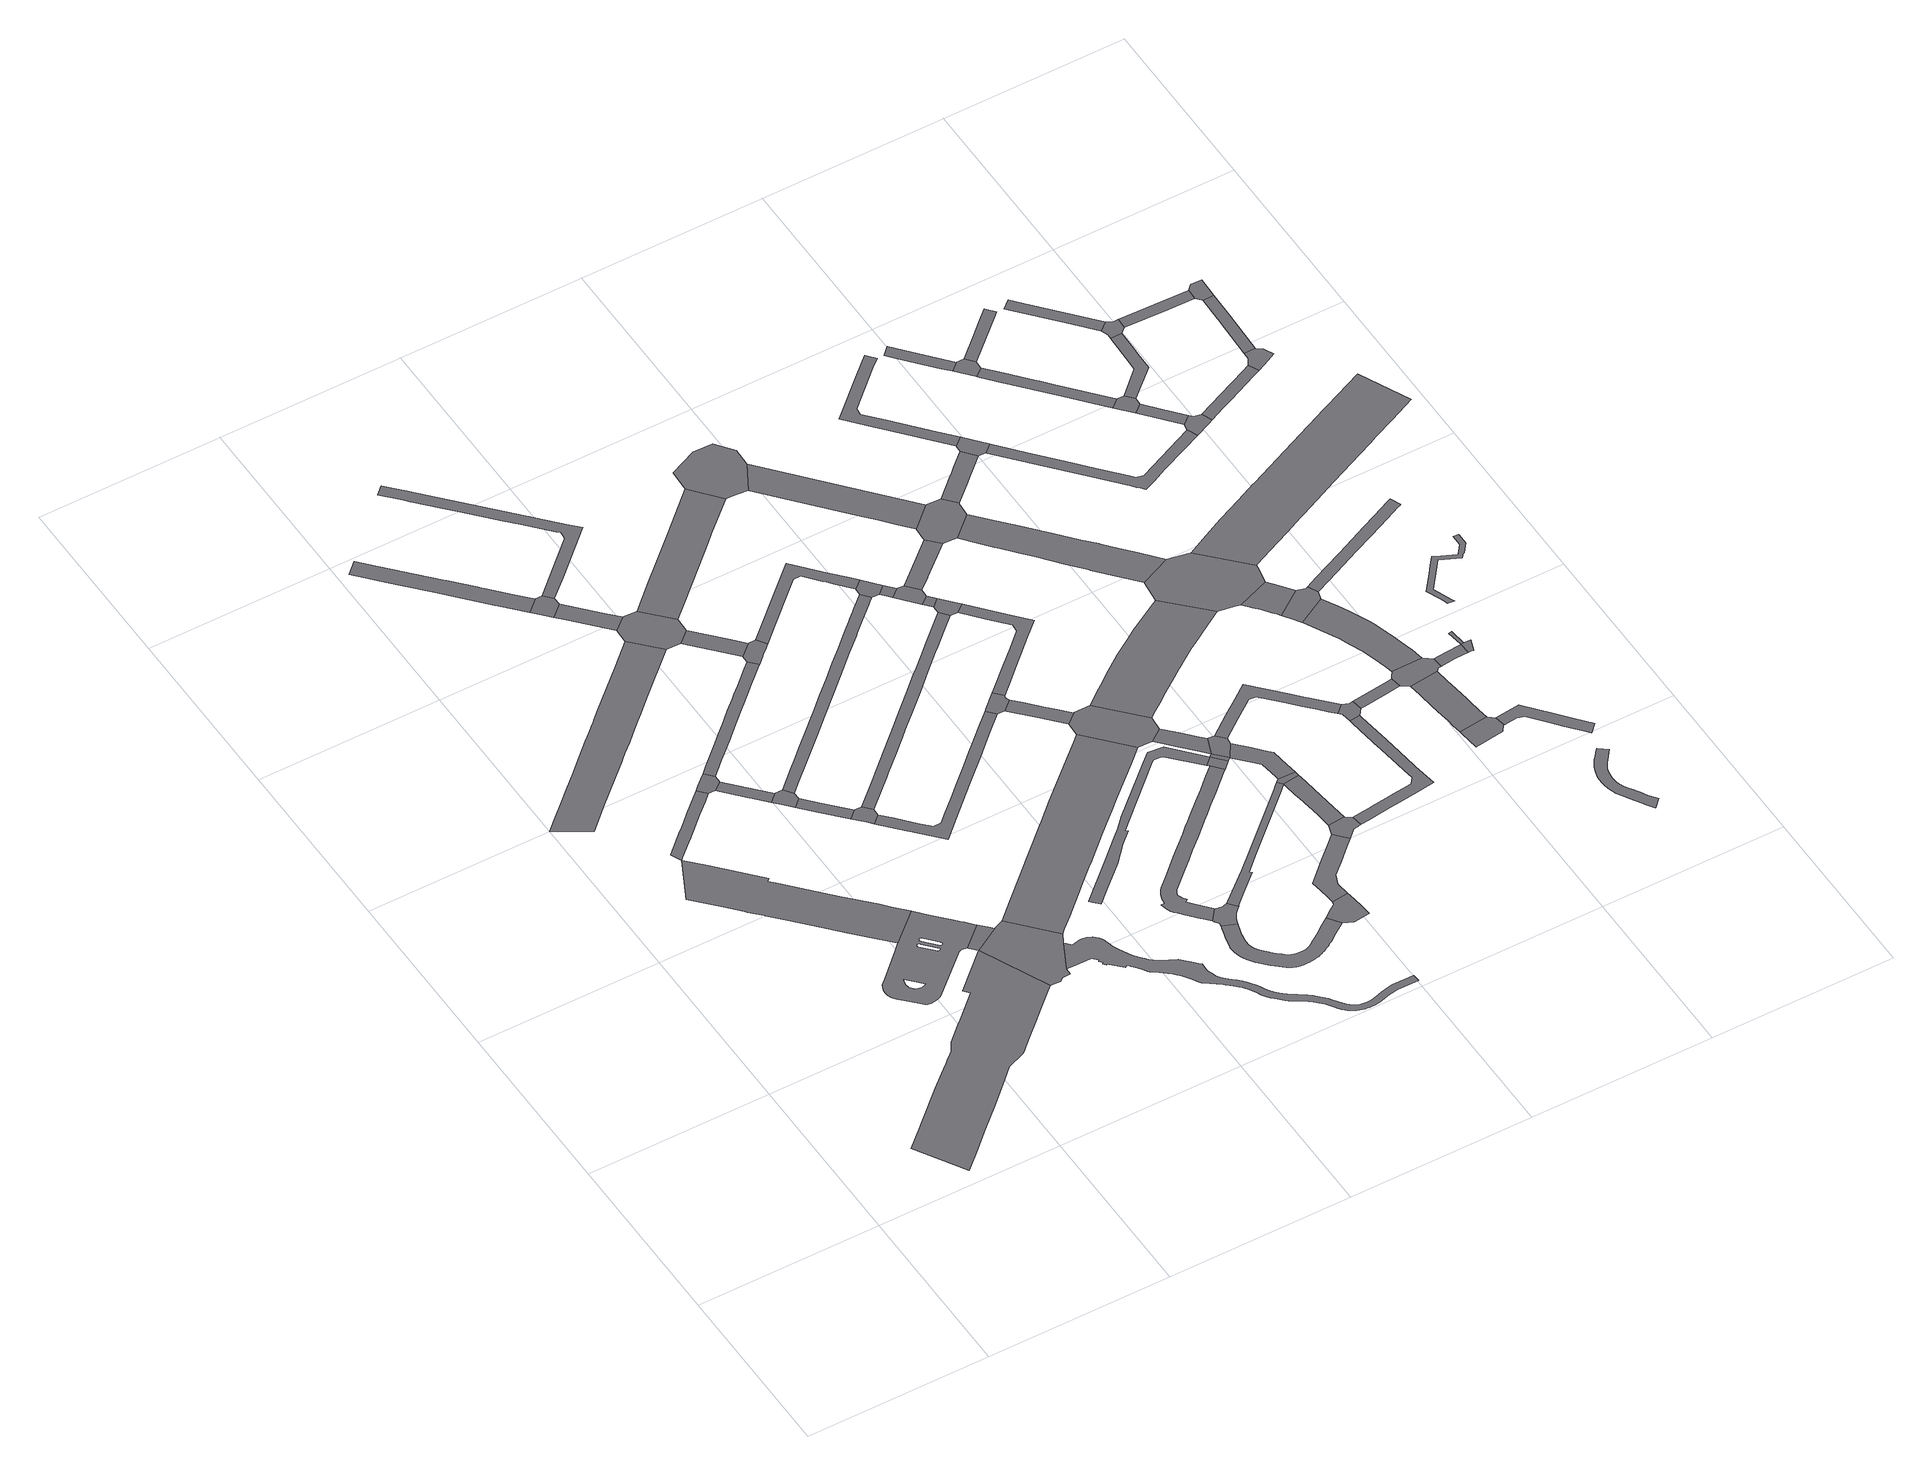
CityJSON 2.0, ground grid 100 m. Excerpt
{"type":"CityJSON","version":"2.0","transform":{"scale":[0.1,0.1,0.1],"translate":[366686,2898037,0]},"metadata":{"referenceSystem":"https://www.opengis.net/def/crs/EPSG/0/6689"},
"CityObjects":{
"road1":{"type":"Road","attributes":{"function":"3","RoadStructureAttribute.sectionType":"1"},"geometry":[{"type":"MultiSurface","lod":"1","boundaries":[[[0,1,2,3,4,5,6,7,8,9,10,11,12,13,14,15,16,17,18,19,20,21,22,23,24,25,26,27,28,29,30]]]}]},
"road2":{"type":"Road","attributes":{"function":"9020","RoadStructureAttribute.sectionType":"1"},"geometry":[{"type":"MultiSurface","lod":"1","boundaries":[[[31,32,33,34,35,36,37,38,39,40,41,42,43,44,45,46,47,48,49,50,51,52,53]]]}]},
"road3":{"type":"Road","attributes":{"function":"9020","RoadStructureAttribute.sectionType":"1"},"geometry":[{"type":"MultiSurface","lod":"1","boundaries":[[[54,55,56,57,58,59,40,60,61,62,63,64,65,66,67]]]}]},
"road4":{"type":"Road","attributes":{"function":"9020","RoadStructureAttribute.sectionType":"9"},"geometry":[{"type":"MultiSurface","lod":"1","boundaries":[[[68,69,70,71,72,73,74,53,52,75,76,77,78,79,80,81,82,83,84,85,86,87,88,89,90,91,92,93,94,95,96,97,98,99,100,101,102],[103,104,105,106,107,108,109,110,111,112,113,114,115,116,117,118,119],[120,121,122,123,124,125,126,127,128,129,130,131,132,133,134,135,136,137,138,139],[140,141,142,143,144,145,146,147,148,149,150,151,152,153,154,155,156,157,158,159,160,161]]]}]},
"road5":{"type":"Road","attributes":{"function":"9020","RoadStructureAttribute.sectionType":"1"},"geometry":[{"type":"MultiSurface","lod":"1","boundaries":[[[162,163,164,165,166,167,168,169,170,171,172,173,174,175,176,177,178,179,180,181,182,183,184,185,186,187,188,189,190,191,192,193,194,195]]]}]},
"road6":{"type":"Road","attributes":{"function":"9020","RoadStructureAttribute.sectionType":"9"},"geometry":[{"type":"MultiSurface","lod":"1","boundaries":[[[196,197,198,199,200,67,66,201]]]}]},
"road7":{"type":"Road","attributes":{"function":"9020","RoadStructureAttribute.sectionType":"1"},"geometry":[{"type":"MultiSurface","lod":"1","boundaries":[[[202,196,201,203,204,205,206]]]}]},
"road8":{"type":"Road","attributes":{"function":"9020","RoadStructureAttribute.sectionType":"1"},"geometry":[{"type":"MultiSurface","lod":"1","boundaries":[[[207,208,209,210,211,212,213,214,215,216,217,218,219,220,221,222,223,224,225,226,227]]]}]},
"road9":{"type":"Road","attributes":{"function":"9020","RoadStructureAttribute.sectionType":"9"},"geometry":[{"type":"MultiSurface","lod":"1","boundaries":[[[228,102,101,229,0,230]]]}]},
"road10":{"type":"Road","attributes":{"function":"9020","RoadStructureAttribute.sectionType":"9"},"geometry":[{"type":"MultiSurface","lod":"1","boundaries":[[[231,232,206,205,233,234,235]]]}]},
"road11":{"type":"Road","attributes":{"function":"9020","RoadStructureAttribute.sectionType":"9"},"geometry":[{"type":"MultiSurface","lod":"1","boundaries":[[[0,30,236,237,238,239,240,241,242,243,244,230]]]}]},
"road12":{"type":"Road","attributes":{"function":"9020","RoadStructureAttribute.sectionType":"1"},"geometry":[{"type":"MultiSurface","lod":"1","boundaries":[[[245,246,235,234,247,248]]]}]},
"road13":{"type":"Road","attributes":{"function":"9020","RoadStructureAttribute.sectionType":"9"},"geometry":[{"type":"MultiSurface","lod":"1","boundaries":[[[215,214,249,250,251,252,253]]]}]},
"road14":{"type":"Road","attributes":{"function":"9020","RoadStructureAttribute.sectionType":"9"},"geometry":[{"type":"MultiSurface","lod":"1","boundaries":[[[254,245,248,255,256,257,258]]]}]},
"road15":{"type":"Road","attributes":{"function":"9020","RoadStructureAttribute.sectionType":"1"},"geometry":[{"type":"MultiSurface","lod":"1","boundaries":[[[259,260,261,262,263,264,265,266,267,268,269,270,271,272,273,274,275,276,277,278,279,280,281,282,283,198,197]]]}]},
"road16":{"type":"Road","attributes":{"function":"9020","RoadStructureAttribute.sectionType":"1"},"geometry":[{"type":"MultiSurface","lod":"1","boundaries":[[[284,285,286,287,251,250]]]}]},
"road17":{"type":"Road","attributes":{"function":"9020","RoadStructureAttribute.sectionType":"1"},"geometry":[{"type":"MultiSurface","lod":"1","boundaries":[[[252,288,289,290,291,292,293,294,295,296,297,298,299,300,301,302,303,304,305,306,307,308,309,310,311,312,253]]]}]},
"road18":{"type":"Road","attributes":{"function":"9020","RoadStructureAttribute.sectionType":"9"},"geometry":[{"type":"MultiSurface","lod":"1","boundaries":[[[313,286,285,180,179,314,315,316]]]}]},
"road19":{"type":"Road","attributes":{"function":"9020","RoadStructureAttribute.sectionType":"1"},"geometry":[{"type":"MultiSurface","lod":"1","boundaries":[[[317,318,319,315,314]]]}]},
"road20":{"type":"Road","attributes":{"function":"9020","RoadStructureAttribute.sectionType":"1"},"geometry":[{"type":"MultiSurface","lod":"1","boundaries":[[[256,320,321,322,323,324,325,326,327,328,329,330,331,332,333,334,335,336,337,338,339,340,341,342,343,344,257]]]}]},
"road21":{"type":"Road","attributes":{"function":"9020","RoadStructureAttribute.sectionType":"1"},"geometry":[{"type":"MultiSurface","lod":"1","boundaries":[[[345,346,347,348,349,350,351,352,353,354,355,356,357,358,359,360,361,362,363,364,365,366,367,368,369,370,371,372,373,374,375,376,377,378,379,380,381,382,383,384,385,386,387,388,389,390,391,392,393,394,395,396,397,398,399,400,401,402,403,404,405,406,407,408,409,410,411,412,413,414,415,416,417,418,419,420,421,422,423,424,425,426,427,428,429,430,431,432,433,434,435,436,437,438,439,440,441,442,443,444,445,446,447,448,449,450,451,452,453,454,455,456,457,458,459,460,461,462,463,464,465,466,467,468,469,470,471,472,473,474,475,476,477,478,479,480,481,482,483,484,485,486,487,488,489,490,491,492,493,494,495,496,497,498,499,500,501,502,503,504,505,506,507,508,509,510,511,512,513,514,515,516,517,518,519,520,521,522,523,524,525,526,527,528,529,530,531,532,240,239]]]}]},
"road22":{"type":"Road","attributes":{"function":"9020","RoadStructureAttribute.sectionType":"9"},"geometry":[{"type":"MultiSurface","lod":"1","boundaries":[[[533,318,317,534,535,273,272,536,537,538,539,540]]]}]},
"road23":{"type":"Road","attributes":{"function":"9020","RoadStructureAttribute.sectionType":"1"},"geometry":[{"type":"MultiSurface","lod":"1","boundaries":[[[541,542,543,544,545,546,547,548,549,550,551,552,553,554,555,556,557,558,559,232,231,560,561,562,563,564,565,566,567,568,569,570,571,572,573,574]]]}]},
"road24":{"type":"Road","attributes":{"function":"3","RoadStructureAttribute.sectionType":"1"},"geometry":[{"type":"MultiSurface","lod":"1","boundaries":[[[242,575,576,577,578,579,580,581,582,583,584,585,586,587,588,589,590,591,592,593,594,595,596,597,598,599,600,243]]]}]},
"road25":{"type":"Road","attributes":{"function":"9020","RoadStructureAttribute.sectionType":"1"},"geometry":[{"type":"MultiSurface","lod":"1","boundaries":[[[601,602,603,604,605,606,607,608,609,610,611,612,613,614,615,616,617,618,619,620,621,622,623,624,625,254,258]]]}]},
"road26":{"type":"Road","attributes":{"function":"9020","RoadStructureAttribute.sectionType":"9"},"geometry":[{"type":"MultiSurface","lod":"1","boundaries":[[[626,627,628,629,630,631,632,633,634,635,636,637,638,639,640,641,642,643,644,645,646,647,648]]]}]},
"road27":{"type":"Road","attributes":{"function":"9020","RoadStructureAttribute.sectionType":"1"},"geometry":[{"type":"MultiSurface","lod":"1","boundaries":[[[649,650,651,652,653,313,316,654,655,656,657,658,659]]]}]},
"road28":{"type":"Road","attributes":{"function":"9020","RoadStructureAttribute.sectionType":"1"},"geometry":[{"type":"MultiSurface","lod":"1","boundaries":[[[660,661,662,663,664,665,666,667,668,669,670,671,672,673,674,675,676,677,678,679,680,681,682,683,684,685,686,687,688,689,690,691,633,632,692,693,694,695,696,697,698,699,700,701,702,703,704,705,706,707,708,709,710,711,712,713,714,715,716,717,718,719,720,721,722,723,724,725,726,727,728,729,730,731,732,733,734,735,736,737,738,739,740,741,742,743]]]}]},
"road29":{"type":"Road","attributes":{"function":"9020","RoadStructureAttribute.sectionType":"1"},"geometry":[{"type":"MultiSurface","lod":"1","boundaries":[[[744,745,746,747,748,749,750,751,752,753,754,755,756,757,758,533,540]]]}]},
"road30":{"type":"Road","attributes":{"function":"9020","RoadStructureAttribute.sectionType":"1"},"geometry":[{"type":"MultiSurface","lod":"1","boundaries":[[[759,760,761,762,763,764,765,766,767,768,769,770,771,772,773,774,775,776,777,778,779,780,781,782,783,784]]]}]},
"road31":{"type":"Road","attributes":{"function":"9020","RoadStructureAttribute.sectionType":"1"},"geometry":[{"type":"MultiSurface","lod":"1","boundaries":[[[785,786,787,788,789,790,791,792,793,794,795,796,797,798,799,800,801,802,803,804,805,806,807,808,809,810,811,812,813,814,815,816,626,648,817,818,819,820,821,822,823,824,825,826,827,828,829,830,831,832,833,834,835,836,837,838,839,840,841,842,843,844,845,846,847,848,849,850,851]]]}]},
"road32":{"type":"Road","attributes":{"function":"9020","RoadStructureAttribute.sectionType":"9"},"geometry":[{"type":"MultiSurface","lod":"1","boundaries":[[[852,853,854,855,856,857,858,859,860,331,330,861,862]]]}]},
"road33":{"type":"Road","attributes":{"function":"9020","RoadStructureAttribute.sectionType":"1"},"geometry":[{"type":"MultiSurface","lod":"1","boundaries":[[[861,863,864,865,866,867,868,862]]]}]},
"road34":{"type":"Road","attributes":{"function":"9020","RoadStructureAttribute.sectionType":"9"},"geometry":[{"type":"MultiSurface","lod":"1","boundaries":[[[742,869,870,871,872,873,874,875,876,877,878,743]]]}]},
"road35":{"type":"Road","attributes":{"function":"9020","RoadStructureAttribute.sectionType":"1"},"geometry":[{"type":"MultiSurface","lod":"1","boundaries":[[[879,880,881,882,883,640,639,884,885,886,887,888,889,890,891]]]}]},
"road36":{"type":"Road","attributes":{"function":"9020","RoadStructureAttribute.sectionType":"9"},"geometry":[{"type":"MultiSurface","lod":"1","boundaries":[[[892,893,753,752,541,574,894]]]}]},
"road37":{"type":"Road","attributes":{"function":"9020","RoadStructureAttribute.sectionType":"1"},"geometry":[{"type":"MultiSurface","lod":"1","boundaries":[[[892,894,895,896,897,898]]]}]},
"road38":{"type":"Road","attributes":{"function":"9020","RoadStructureAttribute.sectionType":"9"},"geometry":[{"type":"MultiSurface","lod":"1","boundaries":[[[649,659,899,900,901,902,903,904,905]]]}]},
"road39":{"type":"Road","attributes":{"function":"9020","RoadStructureAttribute.sectionType":"9"},"geometry":[{"type":"MultiSurface","lod":"1","boundaries":[[[897,906,907,908,909,910,898]]]}]},
"road40":{"type":"Road","attributes":{"function":"9020","RoadStructureAttribute.sectionType":"9"},"geometry":[{"type":"MultiSurface","lod":"1","boundaries":[[[911,865,864,590,589,912,913,914,915]]]}]},
"road41":{"type":"Road","attributes":{"function":"9020","RoadStructureAttribute.sectionType":"1"},"geometry":[{"type":"MultiSurface","lod":"1","boundaries":[[[907,916,917,918,908]]]}]},
"road42":{"type":"Road","attributes":{"function":"9020","RoadStructureAttribute.sectionType":"1"},"geometry":[{"type":"MultiSurface","lod":"1","boundaries":[[[919,920,921,922,923,924,925,875,874,926,927,928,929,930,931]]]}]},
"road43":{"type":"Road","attributes":{"function":"9020","RoadStructureAttribute.sectionType":"1"},"geometry":[{"type":"MultiSurface","lod":"1","boundaries":[[[932,933,934,935,936,937,938,939,940,941,942,943,944,945,946,947,948,859,858]]]}]},
"road44":{"type":"Road","attributes":{"function":"9020","RoadStructureAttribute.sectionType":"9"},"geometry":[{"type":"MultiSurface","lod":"1","boundaries":[[[614,942,941,949,918,917,615]]]}]},
"road45":{"type":"Road","attributes":{"function":"9020","RoadStructureAttribute.sectionType":"1"},"geometry":[{"type":"MultiSurface","lod":"1","boundaries":[[[950,951,952,953,954,913,912,955,956,957,958]]]}]},
"road46":{"type":"Road","attributes":{"function":"9020","RoadStructureAttribute.sectionType":"9"},"geometry":[{"type":"MultiSurface","lod":"1","boundaries":[[[959,851,850,960,759,784]]]}]},
"road47":{"type":"Road","attributes":{"function":"9020","RoadStructureAttribute.sectionType":"1"},"geometry":[{"type":"MultiSurface","lod":"1","boundaries":[[[909,961,962,963,964,965,966,967,910]]]}]},
"road48":{"type":"Road","attributes":{"function":"9020","RoadStructureAttribute.sectionType":"1"},"geometry":[{"type":"MultiSurface","lod":"1","boundaries":[[[968,759,960,969,958]]]}]},
"road49":{"type":"Road","attributes":{"function":"9020","RoadStructureAttribute.sectionType":"9"},"geometry":[{"type":"MultiSurface","lod":"1","boundaries":[[[969,970,971,972,950,958]]]}]},
"road50":{"type":"Road","attributes":{"function":"9020","RoadStructureAttribute.sectionType":"1"},"geometry":[{"type":"MultiSurface","lod":"1","boundaries":[[[973,901,900,974,975,976,977,978,979]]]}]},
"road51":{"type":"Road","attributes":{"function":"9020","RoadStructureAttribute.sectionType":"9"},"geometry":[{"type":"MultiSurface","lod":"1","boundaries":[[[980,931,930,981,982,983,984,985]]]}]},
"road52":{"type":"Road","attributes":{"function":"9020","RoadStructureAttribute.sectionType":"1"},"geometry":[{"type":"MultiSurface","lod":"1","boundaries":[[[890,986,987,988,989,990,991,992,993,980,985,994,995,996,997,998]]]}]},
"road53":{"type":"Road","attributes":{"function":"9020","RoadStructureAttribute.sectionType":"1"},"geometry":[{"type":"MultiSurface","lod":"1","boundaries":[[[999,1000,1001,1002,970,969,1003,1004,1005,1006,1007,1008,1009]]]}]},
"road54":{"type":"Road","attributes":{"function":"9020","RoadStructureAttribute.sectionType":"9"},"geometry":[{"type":"MultiSurface","lod":"1","boundaries":[[[998,1009,1008,891,890]]]}]},
"road55":{"type":"Road","attributes":{"function":"9020","RoadStructureAttribute.sectionType":"9"},"geometry":[{"type":"MultiSurface","lod":"1","boundaries":[[[1010,1011,1012,1013,979,978,966,965,1014]]]}]},
"road56":{"type":"Road","attributes":{"function":"3","RoadStructureAttribute.sectionType":"1"},"geometry":[{"type":"MultiSurface","lod":"1","boundaries":[[[914,1015,1016,1017,1018,1019,1020,1021,1022,1023,1024,1025,1026,1027,1028,1029,1030,1031,1032,1033,1034,1035,1036,1037,1038,915]]]}]},
"road57":{"type":"Road","attributes":{"function":"9020","RoadStructureAttribute.sectionType":"1"},"geometry":[{"type":"MultiSurface","lod":"1","boundaries":[[[1039,1040,1041,1042,1043,1044,1045,1046,1047,1048,1049,972,971,1050,1051,1052,1053,1054,1055,1056,1057,1058,1059,1060,1061]]]}]},
"road58":{"type":"Road","attributes":{"function":"9020","RoadStructureAttribute.sectionType":"1"},"geometry":[{"type":"MultiSurface","lod":"1","boundaries":[[[1062,1063,1064,1065,1066,1067,1068,1069,1070,1071,1072,1073,1074,1075,1076,1077,1078,1079,1080,1081,1082,1083,1084,1085,1086,1087,1088,1089,984,983]]]}]},
"road59":{"type":"Road","attributes":{"function":"9020","RoadStructureAttribute.sectionType":"1"},"geometry":[{"type":"MultiSurface","lod":"1","boundaries":[[[1090,1091,1092,1093,1094,1095,1096,1097,1098,1099,1100,1101,1102,1103,1104,1105,1106,1107,1108,1109,1110,1111,1112,1010,1014]]]}]},
"road60":{"type":"Road","attributes":{"function":"9020","RoadStructureAttribute.sectionType":"1"},"geometry":[{"type":"MultiSurface","lod":"1","boundaries":[[[1012,1113,1114,1115,1116,1117,1118,1119,1120,1013]]]}]},
"road61":{"type":"Road","attributes":{"function":"9020","RoadStructureAttribute.sectionType":"1"},"geometry":[{"type":"MultiSurface","lod":"1","boundaries":[[[1121,1122,1123,1124,1125,1126,1127,1128,1129,1130,1131,1132,1133]]]}]},
"road62":{"type":"Road","attributes":{"function":"9020","RoadStructureAttribute.sectionType":"9"},"geometry":[{"type":"MultiSurface","lod":"1","boundaries":[[[1134,1039,1061,1135,1076,1075,1136,1137]]]}]},
"road63":{"type":"Road","attributes":{"function":"9020","RoadStructureAttribute.sectionType":"9"},"geometry":[{"type":"MultiSurface","lod":"1","boundaries":[[[1126,1125,1117,1116,1138,1139]]]}]},
"road64":{"type":"Road","attributes":{"function":"9020","RoadStructureAttribute.sectionType":"1"},"geometry":[{"type":"MultiSurface","lod":"1","boundaries":[[[1136,1140,1141,1142,1143,1144,1145,1146,1137]]]}]},
"road65":{"type":"Road","attributes":{"function":"9020","RoadStructureAttribute.sectionType":"9"},"geometry":[{"type":"MultiSurface","lod":"1","boundaries":[[[1026,1147,1148,1149,1150,1151,1152,1153,1154,1100,1099,1027]]]}]},
"road66":{"type":"Road","attributes":{"function":"3","RoadStructureAttribute.sectionType":"1"},"geometry":[{"type":"MultiSurface","lod":"1","boundaries":[[[1155,1149,1148,1156,1157,1158,1159,1160,1161,1162]]]}]},
"road67":{"type":"Road","attributes":{"function":"9020","RoadStructureAttribute.sectionType":"9"},"geometry":[{"type":"MultiSurface","lod":"1","boundaries":[[[1163,1164,1165,1166,1167,1168,1169,1170]]]}]},
"road68":{"type":"Road","attributes":{"function":"9020","RoadStructureAttribute.sectionType":"1"},"geometry":[{"type":"MultiSurface","lod":"1","boundaries":[[[1171,1172,1173,1174,1175,1176,1177]]]}]},
"road69":{"type":"Road","attributes":{"function":"9020","RoadStructureAttribute.sectionType":"9"},"geometry":[{"type":"MultiSurface","lod":"1","boundaries":[[[1161,1178,1179,1180,1181,1182,1183,1184,1162]]]}]},
"road70":{"type":"Road","attributes":{"function":"3","RoadStructureAttribute.sectionType":"1"},"geometry":[{"type":"MultiSurface","lod":"1","boundaries":[[[1185,1186,1187,1188,1189,1190,1164,1163,1191,1192,1193,1194,1195,1196,1197]]]}]},
"road71":{"type":"Road","attributes":{"function":"3","RoadStructureAttribute.sectionType":"1"},"geometry":[{"type":"MultiSurface","lod":"1","boundaries":[[[1198,1199,1200,1201,1202,1203,1204,1205,1206,1207,1208,1209,1210,1211,1181,1180,1212,1213,1214,1215,1216,1217,1218,1219,1220,1221,1222]]]}]},
"road72":{"type":"Road","attributes":{"function":"9020","RoadStructureAttribute.sectionType":"9"},"geometry":[{"type":"MultiSurface","lod":"1","boundaries":[[[1223,1224,1143,1142,1185,1197,1225,1226,1227,1198,1222]]]}]},
"road73":{"type":"Road","attributes":{"function":"9020","RoadStructureAttribute.sectionType":"9"},"geometry":[{"type":"MultiSurface","lod":"1","boundaries":[[[1228,1229,1230,1174,1173,1231]]]}]},
"road74":{"type":"Road","attributes":{"function":"9020","RoadStructureAttribute.sectionType":"1"},"geometry":[{"type":"MultiSurface","lod":"1","boundaries":[[[1138,1232,1233,1234,1235,1236,1237,1238,1239,1240,1241,1242,1243,1244,1245,1246,1247,1248,1249,1250,1139]]]}]},
"road75":{"type":"Road","attributes":{"function":"9020","RoadStructureAttribute.sectionType":"1"},"geometry":[{"type":"MultiSurface","lod":"1","boundaries":[[[1251,1252,1253,1254,1255,1256,1257,1258,1259,1260,1261,1262,1263,1264,1265,1266,1267,1268,1269,1270,1271,1272,1273,1274,1275,1276,1277,1278,1279,1280,1281,1282,1283,1284,1285,1286,1287,1288,1289,1290,1291,1292,1293,1294,1295,1296,1297,1298,1299]]]}]},
"road76":{"type":"Road","attributes":{"function":"9020","RoadStructureAttribute.sectionType":"1"},"geometry":[{"type":"MultiSurface","lod":"1","boundaries":[[[1169,1300,1301,1302,1303,1304,1305,1306,1307,1308,1309,1310,1311,1170]]]}]},
"road77":{"type":"Road","attributes":{"function":"9020","RoadStructureAttribute.sectionType":"1"},"geometry":[{"type":"MultiSurface","lod":"1","boundaries":[[[1312,1313,1227,1226,1314,1315,1316,1317]]]}]},
"road78":{"type":"Road","attributes":{"function":"9020","RoadStructureAttribute.sectionType":"1"},"geometry":[{"type":"MultiSurface","lod":"1","boundaries":[[[1318,1319,1320,1321,1322,1323,1324,1325,1326,1327,1328,1329,1330,1331,1228,1231]]]}]},
"road79":{"type":"Road","attributes":{"function":"9020","RoadStructureAttribute.sectionType":"1"},"geometry":[{"type":"MultiSurface","lod":"1","boundaries":[[[1332,1333,1230,1229,1334,1335,1336,1337]]]}]},
"road80":{"type":"Road","attributes":{"function":"9020","RoadStructureAttribute.sectionType":"9"},"geometry":[{"type":"MultiSurface","lod":"1","boundaries":[[[1316,1338,1339,1340,1341,1342,1343,1317]]]}]},
"road81":{"type":"Road","attributes":{"function":"9020","RoadStructureAttribute.sectionType":"9"},"geometry":[{"type":"MultiSurface","lod":"1","boundaries":[[[1343,1344,1345,1346,1317]]]}]},
"road82":{"type":"Road","attributes":{"function":"9020","RoadStructureAttribute.sectionType":"9"},"geometry":[{"type":"MultiSurface","lod":"1","boundaries":[[[1347,1348,1349,1325,1324,1350]]]}]},
"road83":{"type":"Road","attributes":{"function":"9020","RoadStructureAttribute.sectionType":"1"},"geometry":[{"type":"MultiSurface","lod":"1","boundaries":[[[1351,1352,1353,1354,1355,1356,1357,1358,1183,1182,1359,1360,1361,1362,1363,1364,1365,1366]]]}]},
"road84":{"type":"Road","attributes":{"function":"9020","RoadStructureAttribute.sectionType":"1"},"geometry":[{"type":"MultiSurface","lod":"1","boundaries":[[[1367,1368,1369,1370,1347,1350]]]}]},
"road85":{"type":"Road","attributes":{"function":"9020","RoadStructureAttribute.sectionType":"9"},"geometry":[{"type":"MultiSurface","lod":"1","boundaries":[[[1367,1244,1243,1371,1372,1373,1374,1368]]]}]},
"road86":{"type":"Road","attributes":{"function":"9020","RoadStructureAttribute.sectionType":"1"},"geometry":[{"type":"MultiSurface","lod":"1","boundaries":[[[1375,1376,1349,1348,1377,1378,1379,1380,1381]]]}]},
"road87":{"type":"Road","attributes":{"function":"9020","RoadStructureAttribute.sectionType":"1"},"geometry":[{"type":"MultiSurface","lod":"1","boundaries":[[[1382,1383,1384,1385,1386,1387,1388]]]}]},
"road88":{"type":"Road","attributes":{"function":"3","RoadStructureAttribute.sectionType":"1"},"geometry":[{"type":"MultiSurface","lod":"1","boundaries":[[[1152,1389,1390,1391,1392,1393,1394,1395,1396,1397,1398,1399,1400,1401,1402,1403,1404,1405,1406,1407,1408,1409,1410,1411,1412,1413,1414,1415,1416,1153]]]}]},
"road89":{"type":"Road","attributes":{"function":"9020","RoadStructureAttribute.sectionType":"1"},"geometry":[{"type":"MultiSurface","lod":"1","boundaries":[[[1417,1418,1419,1420,1421,1422,1423,1424,1425,1426,1427,1428,1429,1430,1431,1432,1433,1434,1435,1436,1437,1438,1439,1440,1441]]]}]},
"road90":{"type":"Road","attributes":{"function":"9020","RoadStructureAttribute.sectionType":"9"},"geometry":[{"type":"MultiSurface","lod":"1","boundaries":[[[1380,1442,1443,1444,1385,1384,1445,1381]]]}]},
"road91":{"type":"Road","attributes":{"function":"9020","RoadStructureAttribute.sectionType":"1"},"geometry":[{"type":"MultiSurface","lod":"1","boundaries":[[[1446,1447,1448,1449,1450,1451,1452,1373,1372]]]}]},
"road92":{"type":"Road","attributes":{"function":"9020","RoadStructureAttribute.sectionType":"1"},"geometry":[{"type":"MultiSurface","lod":"1","boundaries":[[[1453,1454,1455,1456,1457,1443,1442]]]}]},
"road93":{"type":"Road","attributes":{"function":"9020","RoadStructureAttribute.sectionType":"9"},"geometry":[{"type":"MultiSurface","lod":"1","boundaries":[[[1458,1459,1460,1461,1462,1463,1450,1449]]]}]},
"road94":{"type":"Road","attributes":{"function":"9020","RoadStructureAttribute.sectionType":"1"},"geometry":[{"type":"MultiSurface","lod":"1","boundaries":[[[1464,1465,1466,1467,1462,1461,1468,1469,1470]]]}]},
"road95":{"type":"Road","attributes":{"function":"9020","RoadStructureAttribute.sectionType":"9"},"geometry":[{"type":"MultiSurface","lod":"1","boundaries":[[[1456,1455,1471,1470,1469,1472,1473,1474]]]}]}
},
"vertices":[
[1334,1286,0],[1131,1098,0],[1158,1069,0],[1022,943,0],[995,919,0],[912,842,0],[879,791,0],[850,765,0],[846,761,0],[841,757,0],[819,737,0],[810,729,0],[691,624,0],[521,469,0],[512,460,0],[502,450,0],[392,349,0],[551,84,0],[656,182,0],[755,274,0],[877,387,0],[1002,503,0],[1063,562,0],[1166,604,0],[1181,618,0],[1198,634,0],[1253,685,0],[1321,748,0],[1385,807,0],[1448,865,0],[1504,916,0],
[1125,1744,0],[1085,1789,0],[953,1929,0],[842,2049,0],[750,2149,0],[741,2159,0],[714,2188,0],[729,2202,0],[525,2423,0],[438,2516,0],[324,2288,0],[449,2153,0],[520,2075,0],[530,2064,0],[586,2004,0],[589,2000,0],[664,1919,0],[777,1797,0],[861,1707,0],[961,1599,0],[988,1571,0],[1031,1524,0],[1192,1670,0],
[671,2812,0],[616,2761,0],[574,2722,0],[537,2688,0],[527,2679,0],[411,2572,0],[449,2527,0],[527,2597,0],[536,2605,0],[583,2647,0],[666,2725,0],[730,2784,0],[771,2821,0],[730,2866,0],
[1402,1443,0],[1368,1480,0],[1364,1485,0],[1333,1518,0],[1317,1535,0],[1258,1598,0],[1228,1631,0],[1029,1522,0],[994,1489,0],[855,1356,0],[837,1339,0],[827,1330,0],[821,1318,0],[814,1300,0],[811,1279,0],[814,1258,0],[821,1240,0],[830,1225,0],[842,1211,0],[881,1171,0],[926,1125,0],[934,1118,0],[945,1111,0],[962,1107,0],[983,1108,0],[1001,1112,0],[1016,1120,0],[1026,1127,0],[1250,1327,0],[1256,1329,0],[1265,1331,0],[1277,1331,0],[1288,1329,0],[1295,1326,0],[1411,1433,0],[925,1284,0],[928,1296,0],[932,1306,0],[974,1263,0],[1006,1230,0],[988,1222,0],[977,1220,0],[968,1221,0],[957,1223,0],[945,1229,0],[942,1231,0],[939,1234,0],[933,1241,0],[927,1250,0],[925,1258,0],[924,1271,0],[925,1282,0],[1173,1402,0],[1180,1395,0],[1181,1391,0],[1181,1388,0],[1180,1386,0],[1177,1384,0],[1174,1383,0],[1167,1383,0],[1165,1384,0],[1159,1389,0],[1101,1453,0],[1100,1457,0],[1100,1461,0],[1101,1464,0],[1103,1466,0],[1105,1468,0],[1109,1468,0],[1111,1468,0],[1115,1466,0],[1118,1462,0],[1130,1479,0],[1128,1482,0],[1128,1485,0],[1128,1488,0],[1128,1489,0],[1130,1492,0],[1132,1494,0],[1135,1495,0],[1140,1495,0],[1145,1493,0],[1150,1487,0],[1203,1429,0],[1207,1423,0],[1208,1419,0],[1209,1416,0],[1208,1412,0],[1205,1409,0],[1202,1408,0],[1197,1407,0],[1194,1409,0],[1188,1416,0],[1133,1476,0],
[182,2890,0],[215,2921,0],[299,3001,0],[447,3136,0],[534,3215,0],[543,3224,0],[570,3249,0],[626,3300,0],[667,3339,0],[712,3380,0],[731,3397,0],[768,3431,0],[826,3486,0],[831,3491,0],[846,3505,0],[908,3562,0],[1012,3658,0],[1087,3726,0],[949,3872,0],[827,3757,0],[595,3545,0],[556,3508,0],[546,3500,0],[541,3494,0],[537,3491,0],[490,3448,0],[450,3412,0],[418,3384,0],[360,3329,0],[295,3269,0],[209,3189,0],[140,3127,0],[73,3065,0],[2,2998,0],
[857,2858,0],[857,2900,0],[816,2944,0],[805,2935,0],[752,2886,0],[809,2820,0],
[943,2764,0],[923,2696,0],[926,2694,0],[995,2618,0],[1040,2660,0],
[115,4860,0],[160,4812,0],[223,4743,0],[355,4600,0],[377,4576,0],[547,4391,0],[557,4381,0],[663,4267,0],[729,4328,0],[694,4366,0],[652,4411,0],[558,4512,0],[549,4522,0],[537,4535,0],[433,4649,0],[421,4661,0],[284,4810,0],[261,4835,0],[196,4905,0],[126,4981,0],[60,4920,0],
[1448,1393,0],[1301,1321,0],[1471,1368,0],
[1119,2611,0],[1082,2658,0],[1039,2571,0],[1075,2532,0],[1119,2573,0],
[1560,912,0],[1576,928,0],[1622,929,0],[1623,967,0],[1699,1120,0],[1701,1123,0],[1727,1171,0],[1527,1392,0],[1474,1369,0],
[1305,2372,0],[1197,2489,0],[1153,2447,0],[1261,2330,0],
[696,4230,0],[743,4180,0],[809,4241,0],[809,4284,0],[767,4327,0],
[1345,2371,0],[1313,2274,0],[1339,2246,0],[1384,2287,0],[1385,2326,0],
[901,2942,0],[936,2974,0],[989,3022,0],[1044,3072,0],[1079,3105,0],[1129,3151,0],[1186,3204,0],[1230,3245,0],[1248,3262,0],[1275,3286,0],[1313,3321,0],[1356,3360,0],[1406,3406,0],[1415,3414,0],[1373,3459,0],[1336,3426,0],[1253,3349,0],[1207,3307,0],[1185,3286,0],[1127,3234,0],[1058,3169,0],[1010,3125,0],[964,3082,0],[901,3024,0],[851,2978,0],
[785,4134,0],[952,3955,0],[1021,4014,0],[951,4088,0],
[915,4381,0],[1162,4609,0],[1107,4668,0],[1084,4692,0],[1027,4754,0],[982,4803,0],[972,4814,0],[604,5211,0],[567,5252,0],[557,5262,0],[490,5334,0],[446,5293,0],[530,5203,0],[556,5174,0],[566,5164,0],[655,5068,0],[721,4995,0],[862,4843,0],[898,4804,0],[924,4776,0],[1041,4651,0],[1057,4634,0],[1056,4621,0],[1054,4593,0],[959,4505,0],
[1099,4010,0],[1166,3723,0],[1233,3784,0],[1235,3864,0],
[1373,3501,0],[1440,3559,0],[1371,3633,0],
[1448,2127,0],[1450,2125,0],[1490,2081,0],[1585,1978,0],[1689,2075,0],[1809,2186,0],[1867,2241,0],[2009,2372,0],[2024,2386,0],[2114,2471,0],[2206,2555,0],[2166,2599,0],[2092,2532,0],[1992,2439,0],[1982,2430,0],[1943,2393,0],[1894,2348,0],[1808,2268,0],[1736,2201,0],[1651,2123,0],[1611,2086,0],[1569,2085,0],[1514,2144,0],[1492,2168,0],[1436,2230,0],
[1631,967,0],[1658,966,0],[1717,965,0],[1736,965,0],[1761,964,0],[1787,937,0],[1779,930,0],[1795,914,0],[1787,906,0],[1801,892,0],[1804,895,0],[1868,831,0],[1879,840,0],[1887,833,0],[1894,824,0],[1909,806,0],[1919,792,0],[1930,777,0],[1943,753,0],[1951,746,0],[1958,742,0],[1971,733,0],[1989,720,0],[2005,707,0],[2021,693,0],[2038,677,0],[2052,661,0],[2061,651,0],[2072,637,0],[2086,620,0],[2099,598,0],[2111,577,0],[2123,557,0],[2138,548,0],[2157,535,0],[2181,516,0],[2206,495,0],[2213,489,0],[2230,475,0],[2243,463,0],[2262,444,0],[2274,432,0],[2283,420,0],[2289,411,0],[2296,400,0],[2302,390,0],[2313,369,0],[2324,346,0],[2332,332,0],[2341,320,0],[2352,306,0],[2365,292,0],[2385,272,0],[2401,257,0],[2415,245,0],[2430,234,0],[2458,218,0],[2475,206,0],[2493,193,0],[2511,179,0],[2531,158,0],[2550,137,0],[2565,118,0],[2577,100,0],[2589,82,0],[2600,68,0],[2612,55,0],[2620,47,0],[2631,39,0],[2645,31,0],[2657,25,0],[2669,20,0],[2682,16,0],[2695,13,0],[2707,11,0],[2720,9,0],[2731,10,0],[2744,10,0],[2755,11,0],[2766,13,0],[2779,15,0],[2793,18,0],[2809,22,0],[2827,28,0],[2845,33,0],[2859,35,0],[2875,38,0],[2891,40,0],[2912,41,0],[3008,40,0],[3003,79,0],[2960,80,0],[2927,81,0],[2908,81,0],[2888,80,0],[2865,77,0],[2842,73,0],[2823,68,0],[2796,59,0],[2769,50,0],[2753,47,0],[2736,46,0],[2721,46,0],[2707,47,0],[2692,50,0],[2680,53,0],[2669,57,0],[2658,64,0],[2646,75,0],[2633,88,0],[2618,108,0],[2607,123,0],[2594,143,0],[2581,160,0],[2564,180,0],[2544,200,0],[2528,215,0],[2508,231,0],[2505,233,0],[2497,240,0],[2486,247,0],[2470,258,0],[2447,273,0],[2428,287,0],[2413,300,0],[2400,312,0],[2384,331,0],[2368,352,0],[2357,370,0],[2350,385,0],[2345,396,0],[2339,407,0],[2330,420,0],[2320,436,0],[2307,454,0],[2304,457,0],[2294,469,0],[2274,489,0],[2272,490,0],[2267,495,0],[2256,505,0],[2244,513,0],[2232,524,0],[2216,544,0],[2205,563,0],[2199,575,0],[2194,589,0],[2191,602,0],[2189,614,0],[2188,637,0],[2189,661,0],[2175,675,0],[2152,699,0],[2125,727,0],[2108,745,0],[2091,753,0],[2069,764,0],[2049,775,0],[2032,785,0],[2015,796,0],[2003,806,0],[1987,821,0],[1976,832,0],[1959,851,0],[1948,864,0],[1938,879,0],[1924,902,0],[1909,930,0],[1899,951,0],[1890,974,0],[1885,987,0],[1883,999,0],[1880,1015,0],[1876,1031,0],[1868,1048,0],[1859,1060,0],[1849,1071,0],[1837,1080,0],[1824,1087,0],[1811,1092,0],[1795,1096,0],[1788,1096,0],[1782,1096,0],[1770,1095,0],[1759,1093,0],[1756,1092,0],[1744,1089,0],[1730,1084,0],
[1481,3558,0],[1373,3499,0],[1373,3485,0],[1453,3450,0],[1463,3459,0],[1489,3483,0],[1504,3497,0],[1516,3508,0],
[2056,3557,0],[2049,3551,0],[1983,3492,0],[1968,3478,0],[1933,3446,0],[1917,3431,0],[1875,3393,0],[1869,3387,0],[1784,3308,0],[1713,3243,0],[1632,3167,0],[1554,3095,0],[1508,3052,0],[1468,3015,0],[1427,2977,0],[1382,2935,0],[1301,2861,0],[1229,2794,0],[1188,2757,0],[1164,2654,0],[1269,2751,0],[1406,2877,0],[1504,2968,0],[1623,3079,0],[1732,3180,0],[1815,3257,0],[1898,3333,0],[1915,3349,0],[1977,3406,0],[1995,3423,0],[2055,3477,0],[2071,3491,0],[2089,3507,0],[2093,3511,0],
[1751,1194,0],[1815,1253,0],[1922,1352,0],[1996,1420,0],[2058,1477,0],[2078,1495,0],[2188,1596,0],[2221,1627,0],[2262,1665,0],[2323,1719,0],[2341,1736,0],[2411,1799,0],[2495,1875,0],[2578,1950,0],[2661,2026,0],[2457,2246,0],[2418,2209,0],[2336,2135,0],[2243,2052,0],[2122,1943,0],[2019,1848,0],[2001,1831,0],[1856,1698,0],[1832,1676,0],[1754,1603,0],[1624,1482,0],
[1545,2474,0],[1567,2493,0],[1665,2584,0],[1716,2632,0],[1742,2656,0],[1783,2694,0],[1796,2706,0],[1855,2761,0],[1967,2864,0],[2069,2960,0],[2164,3048,0],[2180,3063,0],[2282,3158,0],[2349,3219,0],[2310,3265,0],[2149,3116,0],[2102,3072,0],[2020,2996,0],[2006,2984,0],[1909,2894,0],[1781,2774,0],[1755,2750,0],[1628,2633,0],[1526,2538,0],[1475,2491,0],
[2377,874,0],[2382,867,0],[2380,865,0],[2394,851,0],[2396,844,0],[2396,837,0],[2394,827,0],[2468,799,0],[2480,829,0],[2486,842,0],[2492,851,0],[2499,860,0],[2518,880,0],[2531,893,0],[2492,939,0],[2486,936,0],[2480,934,0],[2471,932,0],[2462,931,0],[2451,932,0],[2441,933,0],[2434,935,0],[2427,938,0],
[1706,4571,0],[1483,4365,0],[1422,4308,0],[1348,4239,0],[1243,4143,0],[1292,3916,0],[1422,4036,0],[1619,4219,0],[1661,4258,0],[1811,4395,0],[1836,4418,0],
[2802,582,0],[2755,548,0],[2713,518,0],[2695,505,0],[2681,497,0],[2678,495,0],[2667,491,0],[2656,489,0],[2647,488,0],[2621,488,0],[2609,488,0],[2606,489,0],[2597,490,0],[2583,494,0],[2571,500,0],[2562,505,0],[2543,522,0],[2522,541,0],[2503,561,0],[2499,565,0],[2482,584,0],[2480,586,0],[2467,601,0],[2454,620,0],[2449,631,0],[2445,645,0],[2442,657,0],[2441,675,0],[2442,693,0],[2445,711,0],[2450,734,0],[2455,754,0],[2388,806,0],[2386,800,0],[2374,756,0],[2365,720,0],[2361,701,0],[2358,683,0],[2357,667,0],[2360,647,0],[2363,628,0],[2369,610,0],[2375,596,0],[2385,577,0],[2397,560,0],[2412,540,0],[2428,520,0],[2443,503,0],[2461,486,0],[2478,471,0],[2504,449,0],[2518,436,0],[2526,431,0],[2535,426,0],[2544,421,0],[2553,417,0],[2562,414,0],[2571,412,0],[2580,410,0],[2587,409,0],[2597,408,0],[2603,408,0],[2613,407,0],[2631,408,0],[2642,409,0],[2654,411,0],[2666,413,0],[2677,416,0],[2688,418,0],[2697,422,0],[2706,425,0],[2715,429,0],[2725,433,0],[2734,437,0],[2746,444,0],[2755,449,0],[2761,453,0],[2764,455,0],[2774,462,0],[2785,469,0],[2804,482,0],[2832,503,0],[2893,548,0],[2845,613,0],
[1617,3601,0],[1655,3636,0],[1751,3724,0],[1838,3805,0],[1879,3804,0],[1950,3722,0],[1963,3707,0],[1986,3680,0],[2057,3597,0],[2103,3637,0],[2069,3677,0],[1997,3757,0],[1863,3911,0],[1689,3749,0],[1557,3628,0],
[2919,1796,0],[2917,1798,0],[2767,1962,0],[2683,1972,0],[2631,1926,0],[2359,1677,0],[2305,1620,0],[2263,1582,0],[2147,1476,0],[1942,1289,0],[1966,1262,0],[1983,1243,0],[2054,1306,0],[2188,1430,0],[2230,1475,0],[2273,1521,0],[2340,1582,0],[2329,1594,0],[2387,1648,0],[2658,1897,0],[2676,1913,0],[2684,1916,0],[2703,1916,0],[2717,1914,0],[2733,1908,0],[2879,1756,0],
[2881,1736,0],[2824,1684,0],[2772,1635,0],[2713,1582,0],[2658,1532,0],[2632,1508,0],[2604,1483,0],[2591,1471,0],[2547,1430,0],[2483,1371,0],[2434,1327,0],[2374,1272,0],[2336,1236,0],[2282,1186,0],[2272,1174,0],[2266,1165,0],[2260,1154,0],[2248,1125,0],[2244,1109,0],[2243,1092,0],[2224,1092,0],[2226,1078,0],[2230,1061,0],[2235,1046,0],[2241,1032,0],[2251,1017,0],[2263,1004,0],[2286,976,0],[2301,959,0],[2329,928,0],[2356,898,0],[2362,891,0],[2422,944,0],[2365,1008,0],[2339,1038,0],[2331,1047,0],[2347,1059,0],[2343,1064,0],[2336,1072,0],[2332,1078,0],[2328,1087,0],[2326,1092,0],[2324,1098,0],[2323,1104,0],[2323,1109,0],[2324,1113,0],[2325,1118,0],[2327,1122,0],[2329,1125,0],[2332,1130,0],[2336,1135,0],[2387,1182,0],[2425,1217,0],[2485,1272,0],[2532,1317,0],[2597,1375,0],[2654,1428,0],[2682,1453,0],[2699,1469,0],[2708,1477,0],[2743,1510,0],[2762,1527,0],[2822,1581,0],[2874,1630,0],[2931,1681,0],[2940,1689,0],[2890,1744,0],
[2299,2608,0],[2297,2613,0],[2295,2618,0],[2295,2624,0],[2295,2629,0],[2297,2635,0],[2299,2639,0],[2258,2684,0],[2176,2609,0],[2248,2554,0],[2303,2604,0],
[2357,2436,0],[2460,2324,0],[2519,2374,0],[2454,2443,0],[2425,2474,0],[2347,2557,0],
[2946,524,0],[2946,523,0],[3036,534,0],[3029,597,0],[3018,685,0],[3016,697,0],[2926,686,0],[2921,670,0],[2916,666,0],[2893,649,0],
[3078,1465,0],[3069,1457,0],[2757,1170,0],[2666,1086,0],[2503,947,0],[2536,899,0],[2599,957,0],[2700,1049,0],[2690,1060,0],[2781,1144,0],[3092,1431,0],[3127,1462,0],[3104,1488,0],
[2179,3550,0],[2138,3597,0],[2134,3510,0],
[2152,3490,0],[2165,3476,0],[2178,3460,0],[2224,3499,0],
[1866,4417,0],[1956,4411,0],[2039,4561,0],[2044,4661,0],[1969,4754,0],[1865,4759,0],[1712,4692,0],
[2213,3420,0],[2275,3349,0],[2319,3387,0],[2320,3429,0],[2264,3496,0],
[2522,2374,0],[2739,2022,0],[2810,2076,0],[2817,2154,0],[2611,2375,0],
[2282,3341,0],[2312,3307,0],[2354,3347,0],
[3123,1040,0],[3086,1006,0],[3025,949,0],[2966,893,0],[2908,840,0],[2915,780,0],[2922,727,0],[3007,773,0],[3029,829,0],[3095,890,0],[3168,959,0],[3211,998,0],[3149,1064,0],
[2303,2643,0],[2317,2657,0],[2367,2703,0],[2432,2764,0],[2503,2829,0],[2586,2906,0],[2671,2985,0],[2577,3092,0],[2493,3189,0],[2436,3254,0],[2391,3215,0],[2486,3107,0],[2569,3012,0],[2567,2970,0],[2480,2889,0],[2395,2811,0],[2288,2712,0],
[2421,3271,0],
[2971,1903,0],[2943,1933,0],[2904,1974,0],[2874,2008,0],[2864,2019,0],[2757,2003,0],[2825,1929,0],[2891,1856,0],[2936,1809,0],
[2888,1746,0],[2981,1727,0],
[2372,3473,0],[2385,3484,0],[2388,3487,0],[2493,3578,0],[2562,3638,0],[2499,3703,0],[2327,3552,0],
[2922,1797,0],[2998,1742,0],
[3048,1820,0],[3051,1855,0],[3011,1901,0],
[2417,4130,0],[2156,4182,0],[2312,4004,0],[2381,3925,0],[2440,3858,0],[2504,3784,0],[2624,3892,0],
[3170,1123,0],[3258,1042,0],[3284,1046,0],[3301,1048,0],[3293,1107,0],[3259,1132,0],
[3129,1452,0],[3129,1448,0],[3137,1378,0],[3146,1318,0],[3152,1266,0],[3154,1255,0],[3161,1194,0],[3165,1163,0],[3250,1211,0],[3243,1264,0],[3231,1363,0],[3219,1463,0],[3217,1474,0],
[3206,1565,0],[3194,1663,0],[3173,1684,0],[3116,1746,0],[3000,1740,0],[3058,1678,0],[3107,1625,0],[3112,1588,0],[3119,1524,0],[3122,1504,0],[3214,1502,0],
[2757,3739,0],[2762,3817,0],[2766,3821,0],[2705,3888,0],[2638,3632,0],
[2841,2174,0],[2898,2217,0],[2955,2261,0],[3024,2311,0],[3089,2357,0],[3099,2365,0],[3148,2400,0],[3207,2440,0],[3272,2481,0],[3298,2498,0],[3348,2528,0],[3441,2586,0],[3230,2799,0],[3149,2751,0],[3124,2736,0],[3037,2685,0],[2980,2648,0],[2962,2636,0],[2890,2588,0],[2799,2522,0],[2720,2461,0],[2700,2446,0],[2676,2427,0],[2632,2392,0],
[3626,1764,0],[3576,1818,0],[3551,1845,0],[3518,1880,0],[3500,1900,0],[3446,1957,0],[3398,2010,0],[3373,2037,0],[3299,2115,0],[3219,2055,0],[3124,1985,0],[3124,1910,0],[3160,1937,0],[3271,2020,0],[3310,2015,0],[3353,1970,0],[3404,1914,0],[3463,1850,0],[3482,1830,0],[3517,1792,0],[3552,1755,0],[3562,1745,0],[3583,1723,0],
[3350,1055,0],[3412,1063,0],[3498,1073,0],[3509,1074,0],[3578,1083,0],[3657,1093,0],[3736,1103,0],[3718,1239,0],[3717,1251,0],[3704,1356,0],[3691,1458,0],[3677,1568,0],[3667,1643,0],[3665,1658,0],[3607,1650,0],[3619,1553,0],[3620,1549,0],[3631,1459,0],[3632,1450,0],[3652,1295,0],[3658,1243,0],[3666,1184,0],[3642,1152,0],[3519,1136,0],[3510,1135,0],[3411,1123,0],[3386,1119,0],[3355,1115,0],
[2701,3557,0],[2759,3489,0],[2776,3468,0],[2831,3404,0],[2895,3331,0],[2989,3220,0],[3062,3135,0],[3070,3125,0],[3155,3027,0],[3244,2926,0],[3412,3001,0],[3378,3040,0],[3316,3110,0],[3257,3179,0],[3194,3250,0],[3191,3254,0],[3130,3321,0],[3068,3391,0],[3018,3447,0],[3002,3466,0],[2989,3480,0],[2932,3545,0],[2854,3631,0],
[2869,3915,0],[2897,3941,0],[2927,3969,0],[3001,4038,0],[2944,4107,0],[2866,4035,0],[2836,4008,0],[2821,3994,0],
[2784,4785,0],[2564,4583,0],[2681,4449,0],[2704,4422,0],[2946,4147,0],[2992,4186,0],[2917,4273,0],[2750,4463,0],[2666,4558,0],[2669,4597,0],[2873,4784,0],[2923,4829,0],[2881,4874,0],
[3665,1750,0],[3600,1705,0],[3693,1693,0],[3685,1753,0],
[3042,4036,0],[3088,4076,0],
[3716,1696,0],[3850,1713,0],[3925,1723,0],[3916,1782,0],[3878,1777,0],[3789,1766,0],[3774,1765,0],
[3526,2571,0],[3558,2566,0],[3734,2632,0],[3752,2727,0],[3754,2736,0],[3756,2746,0],[3533,2976,0],[3531,2977,0],
[3776,2581,0],[3582,2539,0],[3600,2518,0],[3625,2489,0],[3659,2444,0],[3675,2423,0],[3686,2407,0],[3829,2510,0],
[4173,1339,0],[4014,1320,0],[4016,1303,0],[4030,1198,0],[4188,1219,0],[4210,1249,0],[4215,1250,0],[4207,1311,0],
[3000,4782,0],[3149,4611,0],[3184,4572,0],[3230,4612,0],[3081,4782,0],[3005,4869,0],[2961,4827,0],
[3695,2395,0],[3719,2359,0],[3747,2315,0],[3900,2401,0],[3914,2447,0],[3890,2501,0],[3879,2497,0],
[3968,1695,0],[3977,1623,0],[3988,1529,0],[3998,1454,0],[4004,1413,0],[4008,1375,0],[4165,1396,0],[4164,1409,0],[4158,1453,0],[4154,1487,0],[4144,1572,0],[4135,1640,0],[4126,1712,0],
[4109,1827,0],[4097,1893,0],[4079,1966,0],[4064,2025,0],[4056,2054,0],[4054,2061,0],[4052,2067,0],[4044,2092,0],[4043,2096,0],[4034,2122,0],[4022,2156,0],[3999,2209,0],[3973,2267,0],[3946,2323,0],[3751,2309,0],[3784,2249,0],[3807,2205,0],[3814,2193,0],[3829,2161,0],[3842,2135,0],[3868,2073,0],[3892,2010,0],[3914,1942,0],[3933,1867,0],[3944,1824,0],
[3941,1818,0],[3929,1802,0],[4142,1731,0],[4160,1732,0],[4155,1792,0],
[3309,4522,0],[3311,4563,0],[3272,4611,0],[3263,4482,0],
[3215,3839,0],[3375,3657,0],[3520,3492,0],[3536,3474,0],[3537,3473,0],[3548,3460,0],[3567,3439,0],[3611,3459,0],[3622,3464,0],[3709,3503,0],[3855,3568,0],[3957,3614,0],[3933,3669,0],[3606,3523,0],[3565,3531,0],[3538,3562,0],[3448,3664,0],[3336,3793,0],[3205,3941,0],
[4591,462,0],[4558,508,0],[4536,546,0],[4513,583,0],[4503,598,0],[4489,621,0],[4485,629,0],[4482,638,0],[4479,651,0],[4477,660,0],[4476,663,0],[4475,674,0],[4474,686,0],[4474,703,0],[4476,719,0],[4477,724,0],[4479,733,0],[4483,747,0],[4488,759,0],[4495,772,0],[4503,787,0],[4516,803,0],[4557,856,0],[4510,893,0],[4494,873,0],[4477,853,0],[4462,834,0],[4449,815,0],[4442,801,0],[4437,793,0],[4434,786,0],[4428,770,0],[4423,755,0],[4418,735,0],[4416,714,0],[4416,687,0],[4418,663,0],[4420,650,0],[4421,643,0],[4429,618,0],[4437,597,0],[4437,596,0],[4451,570,0],[4459,558,0],[4472,536,0],[4493,503,0],[4512,472,0],[4517,463,0],[4547,417,0],
[4291,1259,0],[4330,1245,0],[4412,1147,0],[4454,1096,0],[4468,1079,0],[4518,1021,0],[4543,991,0],[4587,1036,0],[4519,1116,0],[4455,1192,0],[4343,1326,0],[4301,1321,0],
[4310,1804,0],[4232,1799,0],[4237,1739,0],[4285,1742,0],[4315,1743,0],[4313,1804,0],
[3272,4471,0],[3329,4407,0],[3415,4308,0],[3444,4275,0],[3545,4160,0],[3644,4047,0],[3707,3975,0],[3753,4016,0],[3546,4252,0],[3500,4304,0],[3491,4315,0],[3461,4349,0],[3434,4380,0],[3385,4436,0],
[3454,4778,0],[3389,4718,0],[3545,4777,0],[3552,4783,0],[3563,4793,0],[3521,4839,0],
[4332,1743,0],[4345,1739,0],[4367,1805,0],[4334,1806,0],[4333,1806,0],[4331,1806,0],
[4320,1898,0],[4302,1896,0],[4313,1807,0],
[3829,3929,0],[3832,3971,0],[3793,4013,0],[3783,3889,0],
[4519,2787,0],[4502,2779,0],[4398,2731,0],[4322,2697,0],[4231,2656,0],[4132,2610,0],[4035,2567,0],[3956,2531,0],[3994,2483,0],[4105,2534,0],[4201,2577,0],[4318,2629,0],[4440,2684,0],[4522,2721,0],[4538,2728,0],[4543,2731,0],
[3941,3708,0],[3987,3748,0],[3917,3829,0],[3903,3845,0],
[4036,3649,0],[4069,3664,0],[4044,3719,0],[4004,3728,0],
[3929,4216,0],[3926,4138,0],[3988,4111,0],[3990,4214,0],[3991,4253,0],[3995,4365,0],[3934,4367,0],
[3618,4776,0],[3808,4560,0],[3921,4431,0],[3966,4471,0],[3699,4775,0],[3649,4832,0],[3604,4792,0],
[3762,2749,0],[3862,2795,0],[3915,2820,0],[3994,2856,0],[4092,2902,0],[4114,2912,0],[4217,2959,0],[4349,3019,0],[4486,3082,0],[4542,3108,0],[4630,3148,0],[4670,3167,0],[4794,3223,0],[4941,3291,0],[4810,3562,0],[4583,3462,0],[4554,3448,0],[4546,3444,0],[4507,3426,0],[4434,3394,0],[4198,3288,0],[4026,3210,0],[4017,3206,0],[3986,3191,0],[3898,3150,0],[3839,3125,0],[3768,3091,0],[3653,3035,0],
[4646,2365,0],[4607,2313,0],[4533,2347,0],[4493,2366,0],[4458,2320,0],[4424,2276,0],[4354,2185,0],[4385,2107,0],[4399,2068,0],[4397,2068,0],[4434,2061,0],[4429,2074,0],[4427,2080,0],[4408,2129,0],[4389,2179,0],[4477,2296,0],[4505,2332,0],[4533,2320,0],[4611,2282,0],[4632,2308,0],[4636,2304,0],[4676,2357,0],[4677,2418,0],[4677,2421,0],[4648,2425,0],
[4025,4393,0],[4027,4452,0],[4004,4452,0],[3935,4393,0],
[4152,3702,0],[4211,3728,0],[4384,3805,0],[4424,3824,0],[4399,3879,0],[4359,3861,0],[4187,3784,0],
[4266,4386,0],[4375,4383,0],[4407,4382,0],[4411,4441,0],[4377,4442,0],
[4491,3855,0],[4539,3878,0],[4514,3932,0],[4483,3954,0],[4423,3956,0],[4421,3916,0],
[4432,4213,0],[4431,4204,0],[4430,4162,0],[4427,4083,0],[4491,4202,0],[4495,4352,0],[4436,4351,0],
[4433,4354,0],[4497,4401,0],[4499,4469,0],[4439,4471,0]
]}
